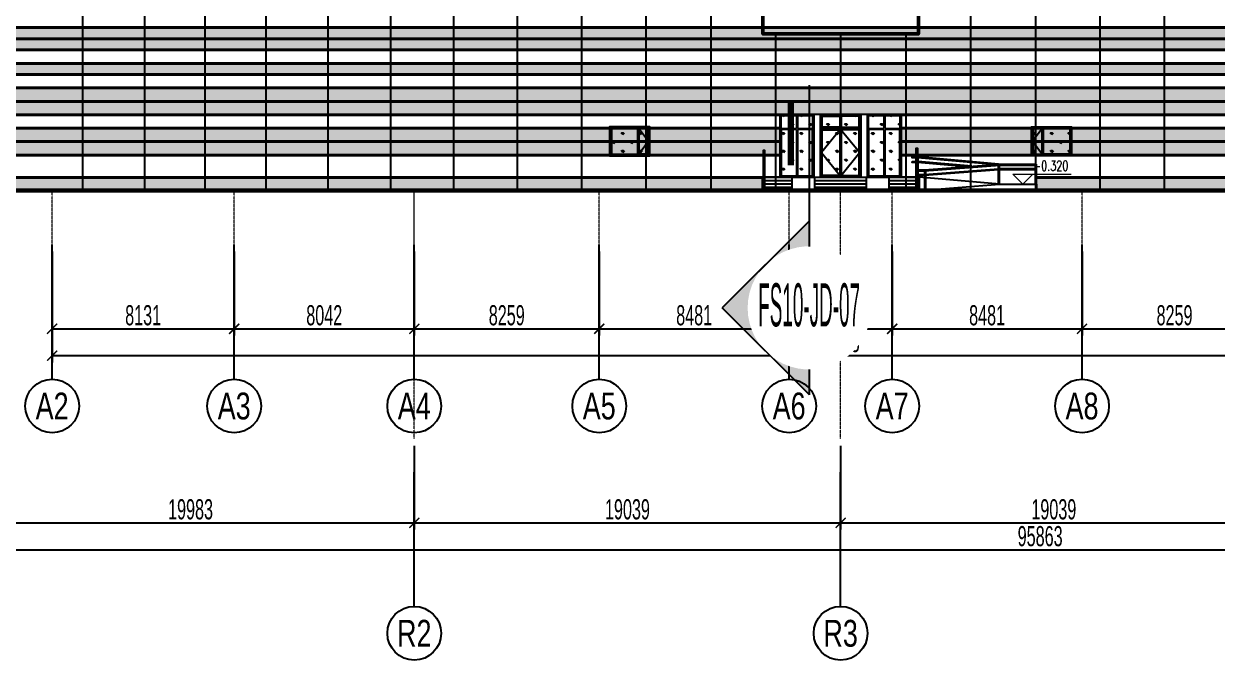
# Model space of a CAD drawing. Extents: x 137748 to 546915, y -417571 to -267079.
# Drawn here: x 170534 to 223820, y -331092 to -302656 of the extents above; entities that cross this region are included whole.
import ezdxf
from ezdxf.enums import TextEntityAlignment as Align

# ---------------------------------------------------------------- set-up
doc = ezdxf.new("R2010")
doc.units = 0
doc.linetypes.add('DASHDOT', pattern=[1, 0.5, -0.25, 0, -0.25])
doc.layers.get('0').update_dxf_attribs({"color": 8})
doc.layers.get('Defpoints').update_dxf_attribs({"color": 8})
for name, color, linetype in [('#幕墙分格线-立面', 8, 'Continuous'), ('#标注', 8, 'Continuous'), ('A-ELEV-1', 8, 'Continuous'), ('A-ELEV-2', 8, 'Continuous'), ('A-ELEV-3', 8, 'Continuous'), ('A-FLOR-RAIL', 8, 'Continuous'), ('E-HATCH3', 8, 'Continuous'), ('E_WINDOW', 8, 'Continuous'), ('STAIR', 8, 'Continuous')]:
    doc.layers.add(name, color=color, linetype=linetype)
for name, color, linetype, lineweight in [('A-WALL', 8, 'Continuous', 50), ('DIM_ELEV', 8, 'Continuous', 5), ('DOTE', 8, 'DASHDOT', 5), ('PUB_TEXT', 8, 'Continuous', 5), ('WINDOW', 8, 'Continuous', 13)]:
    doc.layers.add(name, color=color, linetype=linetype, lineweight=lineweight)
doc.styles.add('_TCH_DIM', font='SIMPLEX', dxfattribs={"bigfont": 'GBCBIG'})
doc.styles.add('JHZX', font='jrs.shx', dxfattribs={"width": 0.6, "bigfont": 'jhz.shx'})
doc.dimstyles.new('JZBZ-300', dxfattribs={"dimscale": 300, "dimtxt": 3, "dimasz": 1.5, "dimexe": 1, "dimexo": 1, "dimgap": 0.5, "dimtad": 1, "dimdec": 0, "dimdsep": 46, "dimtxsty": 'JHZX', "dimblk1": 'ARCHTICK', "dimblk2": 'ARCHTICK', "dimsah": 1, "dimcen": 0, "dimclrd": 1, "dimclre": 1, "dimclrt": 2, "dimadec": 1, "dimazin": 2, "dimtfac": 1, "dimtdec": 0, "dimtix": 1, "dimtmove": 0, "dimatfit": 3, "dimfxl": 1, "dimtolj": 1, "dimlwd": -1, "dimlwe": -1, "dimarcsym": 1})
pattern_1 = [(270, (-150412.94, 309406.03), (500, -250), [50, -200]), (270, (-150312.94, 309406.03), (500, -250), [50, -200]), (5e-10, (-150162.94, 309481.03), (500, 250), [100, -400]), (5e-10, (-150162.94, 309031.03), (500, 250), [100, -400]), (333.43495, (-150562.94, 309506.03), (500, -2e-07), [223.6, -335.417]), (333.43495, (-150362.94, 309356.03), (500, -1e-05), [223.6, -335.417]), (333.43495, (-150562.94, 309481.03), (500, -2e-07), [167.7, -111.8, 167.7, -111.817]), (26.56505, (-150562.94, 309281.03), (500, 2e-07), [167.7, -111.8, 167.7, -111.817]), (26.56505, (-150362.94, 309406.03), (500, 2e-07), [223.6, -335.417]), (26.56505, (-150562.94, 309256.03), (500, 2e-07), [223.6, -335.417])]
pattern_2 = [(90, (-49776.75, 120), (-399.1182, 399.1182), [105.8323, -692.404]), (45, (-49776.75, 120), (-399.1185, 399.1185), [105.8323, -458.6065]), (135, (-49776.75, 120), (-399.1185, -399.1185), [105.8323, -458.6065])]

# ---------------------------------------------------------------- blocks, each defined once
blk = doc.blocks.new('R1-R6网格')
at = {"layer": 'E-HATCH3'}
h = blk.add_hatch(dxfattribs=at)
h.set_pattern_fill('菱形金属网', color=256, scale=250, angle=-90, style=0)
h.set_pattern_definition(pattern_1)
h.paths.add_polyline_path([(139047, 6200), (-97, 6200), (-97, 6670), (139047, 6670)])
h = blk.add_hatch(dxfattribs=at)
h.set_pattern_fill('菱形金属网', color=256, scale=250, angle=-90, style=0)
h.set_pattern_definition(pattern_1)
h.paths.add_polyline_path([(139047, 5700), (-97, 5700), (-97, 6170), (139047, 6170)])
h = blk.add_hatch(dxfattribs=at)
h.set_pattern_fill('菱形金属网', color=256, scale=250, angle=-90, style=0)
h.set_pattern_definition(pattern_1)
h.paths.add_polyline_path([(6668, 4600), (6668, 4650), (7528, 4650), (7528, 4600), (139047, 4600), (139047, 5070), (-97, 5070), (-97, 4600)])
h = blk.add_hatch(dxfattribs=at)
h.set_pattern_fill('菱形金属网', color=256, scale=250, angle=-90, style=0)
h.set_pattern_definition(pattern_1)
h.paths.add_polyline_path([(7528, 3970), (7528, 3400), (139047, 3400), (139047, 3970)])
h.paths.add_polyline_path([(6668, 3400), (6668, 3970), (-97, 3970), (-97, 3400)])
h = blk.add_hatch(dxfattribs=at)
h.set_pattern_fill('菱形金属网', color=256, scale=250, angle=-90, style=0)
h.set_pattern_definition(pattern_1)
h.paths.add_polyline_path([(7528, 3370), (7528, 3355), (6668, 3355), (6668, 3370), (-97, 3370), (-97, 2800), (139047, 2800), (139047, 3370)])
h = blk.add_hatch(dxfattribs=at)
h.set_pattern_fill('菱形金属网', color=256, scale=250, angle=-90, style=0)
h.set_pattern_definition(pattern_1)
h.paths.add_polyline_path([(6668, 1600), (6668, 1820), (7373, 1820), (7373, 1600), (7497, 1600), (7497, 2170), (0, 2172), (0, 1602)])
h.paths.add_polyline_path([(47919, 1600), (47919, 2170), (7512, 2170), (7512, 1600)])
h.paths.add_polyline_path([(47919, 2170), (47919, 1600), (53743, 1600), (53743, 2170)])
h = blk.add_hatch(dxfattribs=at)
h.set_pattern_fill('菱形金属网', color=256, scale=250, angle=-90, style=0)
h.set_pattern_definition(pattern_1)
h.paths.add_polyline_path([(64969, 1602), (64969, 2172), (59142, 2172), (59142, 1602)])
h.paths.add_polyline_path([(92269, 1600), (92269, 2170), (64969, 2172), (64969, 1603)])
h = blk.add_hatch(dxfattribs=at)
h.set_pattern_fill('菱形金属网', color=256, scale=250, angle=-90, style=0)
h.set_pattern_definition(pattern_1)
h.paths.add_polyline_path([(6668, 1202), (6668, 1571), (0, 1572), (0, 1002), (6668, 1002), (6668, 1202)])
h.paths.add_polyline_path([(47919, 1000), (47919, 1570), (7373, 1570), (7373, 1000)])
h.paths.add_polyline_path([(47919, 1570), (47919, 1000), (53743, 1000), (53743, 1570)])
h = blk.add_hatch(dxfattribs=at)
h.set_pattern_fill('菱形金属网', color=256, scale=250, angle=-90, style=0)
h.set_pattern_definition(pattern_1)
h.paths.add_polyline_path([(66758, 1002), (66758, 1569), (59142, 1569), (59142, 1002), (59845, 1002), (59845, 1002)])
h.paths.add_polyline_path([(66758, 1569), (66758, 1002), (92269, 1002), (92269, 1569)])
at = {"layer": 'A-ELEV-1', "ltscale": 5}
for p, q in [((92269, 2170), (59142, 2173)), ((59142, 1603), (92269, 1600))]:
    blk.add_line(p, q, dxfattribs=at)
for points in [[(59865, 6700), (-97, 6700), (-97, 7670), (52975, 7670)], [(6668, 4600), (-97, 4600), (-97, 5070), (139047, 5070), (139047, 4600), (7528, 4600)], [(7528, 4570), (139047, 4570), (139047, 4000), (7528, 4000)], [(7528, 3970), (139047, 3970), (139047, 3400), (7528, 3400)], [(7528, 3370), (139047, 3370), (139047, 2800), (-97, 2800), (-97, 3370), (6668, 3370)], [(7512, 2200), (-97, 2200), (-97, 2770), (53743, 2770)], [(59142, 2770), (92269, 2770)], [(53743, 2200), (7512, 2200)], [(7512, 2170), (48448, 2170)], [(47919, 2170), (53743, 2170), (53743, 1600), (47919, 1600)], [(92269, 2200), (59142, 2200)], [(48448, 1600), (7373, 1600)], [(7373, 1570), (48448, 1570)], [(47919, 1570), (53743, 1570), (53743, 1000), (53045, 1000)], [(59142, 1573), (92269, 1570), (92269, 1000), (89839, 1000)], [(48448, 1000), (7373, 1000)], [(7373, 970), (52995, 970)], [(53045, 970), (53743, 970), (53743, -2), (7512, 0)], [(52995, 1000), (47919, 1000)], [(89789, 1000), (59142, 1002)], [(59142, 970), (89789, 970)], [(59845, 1), (59142, 1), (59142, 970), (64969, 970)], [(89789, -1), (65145, 1)]]:
    blk.add_lwpolyline(points, dxfattribs=at)
for points in [[(139047, 6200), (-97, 6200), (-97, 6670), (139047, 6670)], [(139047, 5700), (-97, 5700), (-97, 6170), (139047, 6170)], [(139047, 5100), (-97, 5100), (-97, 5670), (139047, 5670)]]:
    blk.add_lwpolyline(points, close=True, dxfattribs=at)
blk = doc.blocks.new('R1-R6板')
at = {"layer": 'A-ELEV-2'}
for points in [[(139747, 5730), (3, 5730), (3, 5700), (139747, 5700)], [(139747, 5230), (3, 5230), (3, 5200), (139747, 5200)], [(139747, 4730), (3, 4730), (3, 4700), (139747, 4700)], [(139747, 4130), (3, 4130), (3, 4100), (139747, 4100)]]:
    blk.add_lwpolyline(points, close=True, dxfattribs=at)
for points in [[(7913, 3600), (139747, 3600), (139747, 3630), (7913, 3630)], [(7913, 3000), (139747, 3000), (139747, 3030), (7913, 3030)], [(7913, 2400), (139747, 2400), (139747, 2430), (7913, 2430)], [(98462, 1800), (139747, 1800), (139747, 1830), (3, 1830), (3, 1800), (54143, 1800)], [(54143, 1230), (54143, 1800)], [(59542, 1230), (59542, 1800)], [(59542, 1800), (92669, 1800)], [(54143, 1230), (7912, 1230)], [(7912, 1200), (46657, 1200)], [(46485, 1200), (54143, 1200)], [(92669, 1230), (59542, 1230)], [(59542, 1200), (67234, 1200)], [(67167, 1200), (92669, 1200)], [(46657, 630), (7912, 630)], [(7912, 600), (46657, 600)], [(54143, 630), (46485, 630)], [(46485, 600), (54143, 600)], [(67234, 630), (59542, 630)], [(59542, 600), (67234, 600)], [(67166, 600), (92669, 600)], [(92669, 630), (67167, 630)], [(46657, 30), (7912, 30)], [(7912, 0), (53395, 0)], [(53395, 30), (46485, 30)], [(54143, 30), (53445, 30)], [(53445, 0), (54143, 0)], [(54143, 0), (54143, -970)], [(60245, 30), (59542, 30)], [(59542, 0), (60245, 0)], [(90189, 30), (64739, 30)], [(64983, 0), (90189, 0)], [(59542, 0), (59542, -969)], [(53345, -970), (7912, -970)], [(7912, -1000), (53345, -1000)], [(65595, -970), (90139, -970)], [(65595, -1000), (90139, -1000)]]:
    blk.add_lwpolyline(points, dxfattribs=at)
blk = doc.blocks.new('XZCAD')
at = {"layer": '#幕墙分格线-立面', "ltscale": 300}
for p, q in [((173147, -278306), (173147, -310106)), ((175923, -278306), (175923, -310106)), ((178615, -278306), (178615, -310106)), ((181343, -278306), (181343, -310106)), ((184106, -278306), (184106, -310106)), ((186902, -278306), (186902, -310106)), ((189723, -278306), (189723, -310106)), ((192568, -278306), (192568, -310106)), ((195433, -278306), (195433, -310106)), ((198312, -278306), (198312, -310106)), ((201205, -278306), (201205, -310106)), ((212812, -278306), (212812, -310106)), ((215704, -278306), (215704, -310106)), ((218584, -278306), (218584, -310106)), ((221448, -278306), (221448, -310106)), ((204104, -303106), (204104, -310106)), ((207008, -303106), (207008, -306706)), ((209912, -303106), (209912, -310106))]:
    blk.add_line(p, q, dxfattribs=at)
blk = doc.blocks.new('A$Cc5325ee2')
at = {"layer": 'E-HATCH3'}
h = blk.add_hatch(dxfattribs=at)
h.set_pattern_fill('GRASS', color=256, scale=200, style=0)
h.set_pattern_definition(pattern_2)
h.paths.add_polyline_path([(-2702, 3400), (-1203, 3400), (-1203, 600), (-2702, 600)])
h = blk.add_hatch(dxfattribs=at)
h.set_pattern_fill('GRASS', color=256, scale=200, style=0)
h.set_pattern_definition(pattern_2)
h.paths.add_polyline_path([(-900, 3400), (900, 3400), (900, 600), (-900, 600)])
h = blk.add_hatch(dxfattribs=at)
h.set_pattern_fill('GRASS', color=256, scale=200, style=0)
h.set_pattern_definition(pattern_2)
h.paths.add_polyline_path([(1197, 3400), (2696, 3400), (2696, 600), (1197, 600)])
h = blk.add_hatch(dxfattribs=at)
h.set_pattern_fill('GRASS', color=256, scale=200, style=0)
h.set_pattern_definition(pattern_2)
h.paths.add_polyline_path([(-10315, 1550), (-8526, 1550), (-8526, 2850), (-10315, 2850)])
h = blk.add_hatch(dxfattribs=at)
h.set_pattern_fill('GRASS', color=256, scale=200, style=0)
h.set_pattern_definition(pattern_2)
h.paths.add_polyline_path([(10312, 1550), (8524, 1550), (8524, 2850), (10312, 2850)])
at = {"layer": 'A-FLOR-RAIL'}
for p, q in [((3200, 1500), (3370, 1500)), ((3200, 1300), (3370, 1300)), ((3430, 1500), (3450, 1500)), ((3430, 1300), (3450, 1300)), ((6830, 1159), (3446, 1460)), ((5621, 1067), (3446, 1260)), ((7050, 1180), (3450, 1500)), ((3450, 1460), (3450, 1300)), ((5864, 1085), (3450, 1300)), ((3450, 1260), (3450, 923)), ((3450, 1260), (3450, 1101)), ((3740, 923), (7100, 1180)), ((3743, 883), (7103, 1140)), ((7100, 1180), (8750, 1180)), ((7100, 1140), (8700, 1140)), ((3440, 923), (3740, 923)), ((3440, 923), (3440, 883)), ((3440, 723), (3440, 683)), ((3450, 883), (3450, 723)), ((3450, 683), (3450, 600)), ((3740, 923), (3740, 1)), ((3790, 923), (3790, 1)), ((7100, 980), (8700, 980)), ((7100, 940), (8700, 940)), ((-3450, 0), (-3400, 0))]:
    blk.add_line(p, q, dxfattribs=at)
for points in [[(-3450, 0), (-3450, 1800), (-3400, 1800), (-3400, 0)], [(3370, 601), (3370, 1901), (3430, 1901), (3430, 600)], [(3370, 1460), (3200, 1460), (3200, 1500)], [(3370, 1260), (3200, 1260), (3200, 1300)], [(3370, 0), (3370, 1300)], [(3370, 1300), (3430, 1300)], [(3450, 1460), (3430, 1460)], [(3430, 1300), (3430, -1)], [(3450, 1260), (3430, 1260)], [(7050, 1176), (7050, 1180)], [(7050, 1180), (7100, 1180)], [(7050, 280), (7050, 1136)], [(7100, 280), (7100, 1180)], [(8700, 280), (8700, 1180)], [(8750, 280), (8750, 1180)], [(3440, 723), (3740, 723), (7050, 976)], [(3440, 683), (3741, 683), (7050, 936)], [(3440, 883), (3740, 883)], [(7100, 940), (7103, 940)]]:
    blk.add_lwpolyline(points, dxfattribs=at)
at = {"layer": 'A-WALL'}
blk.add_lwpolyline([(-3470, 8300), (3470, 8300), (3470, 7000), (-3470, 7000)], close=True, dxfattribs=at)
at = {"layer": 'DIM_ELEV'}
for p, q in [((8137, 280), (7687, 730)), ((7687, 730), (10297, 730)), ((8137, 280), (8587, 730)), ((7087, 280), (8587, 280))]:
    blk.add_line(p, q, dxfattribs=at)
at = {"layer": 'E_WINDOW'}
for p, q in [((-9026, 2800), (-9026, 1600)), ((9024, 2800), (9024, 1600))]:
    blk.add_line(p, q, dxfattribs=at)
at = {"layer": 'E_WINDOW', "ltscale": 250}
for points in [[(-2702, 3400), (-1203, 3400), (-1203, 600), (-2702, 600)], [(-2652, 3350), (-1253, 3350), (-1253, 650), (-2652, 650)], [(-900, 3400), (900, 3400), (900, 600), (-900, 600)], [(-850, 3350), (850, 3350), (850, 650), (-850, 650)], [(-820, 3320), (-30, 3320), (-30, 2830), (-820, 2830)], [(820, 3320), (30, 3320), (30, 2830), (820, 2830)], [(1197, 3400), (2696, 3400), (2696, 600), (1197, 600)], [(1247, 3350), (2646, 3350), (2646, 650), (1247, 650)], [(-10315, 1550), (-8526, 1550), (-8526, 2850), (-10315, 2850)], [(-10265, 1600), (-8576, 1600), (-8576, 2800), (-10265, 2800)], [(-10235, 1630), (-9056, 1630), (-9056, 2770), (-10235, 2770)], [(-8606, 1630), (-8996, 1630), (-8996, 2770), (-8606, 2770)], [(-850, 2750), (0, 2750), (0, 650), (-850, 650)], [(-820, 2720), (-30, 2720), (-30, 680), (-820, 680)], [(850, 2750), (0, 2750), (0, 650), (850, 650)], [(820, 2720), (30, 2720), (30, 680), (820, 680)], [(10312, 1550), (8524, 1550), (8524, 2850), (10312, 2850)], [(10262, 1600), (8574, 1600), (8574, 2800), (10262, 2800)], [(8604, 1630), (8994, 1630), (8994, 2770), (8604, 2770)], [(10232, 1630), (9054, 1630), (9054, 2770), (10232, 2770)]]:
    blk.add_lwpolyline(points, close=True, dxfattribs=at)
for points in [[(-1977, 3350), (-1977, 2775)], [(-1927, 3350), (-1927, 2775)], [(0, 2800), (0, 3350), (-850, 3350), (-850, 2800)], [(0, 2800), (0, 3350), (850, 3350), (850, 2800)], [(1922, 3350), (1922, 2775)], [(1972, 3350), (1972, 2775)], [(-9026, 2800), (-8576, 2200), (-9026, 1600)], [(-2652, 2775), (-1977, 2775)], [(-1977, 2725), (-2652, 2725), (-2652, 650), (-1252, 650), (-1252, 2725), (-1927, 2725)], [(-1977, 2725), (-1977, 650)], [(-1927, 2775), (-1252, 2775)], [(-1927, 2725), (-1927, 650)], [(-1253, 2750), (-1253, 650)], [(-850, 2800), (850, 2800)], [(-850, 2750), (850, 2750)], [(0, 2750), (-850, 1700), (0, 650)], [(0, 2750), (852, 1702), (5, 650)], [(850, 2750), (850, 650)], [(1247, 2775), (1922, 2775)], [(1922, 2725), (1247, 2725), (1247, 650), (2647, 650), (2647, 2725), (1972, 2725)], [(1922, 2725), (1922, 650)], [(1972, 2775), (2647, 2775)], [(1972, 2725), (1972, 650)], [(2646, 2750), (2646, 650)], [(9024, 2800), (8574, 2200), (9024, 1600)]]:
    blk.add_lwpolyline(points, dxfattribs=at)
at = {"layer": 'E_WINDOW'}
for points in [[(2646, 2750), (2646, 650)], [(-2652, 650), (-1253, 650)], [(-850, 650), (850, 650)], [(1247, 650), (2646, 650)]]:
    blk.add_lwpolyline(points, dxfattribs=at)
at = {"layer": 'STAIR'}
for p, q in [((-3500, 600), (-3500, 0)), ((3500, 600), (3500, 0)), ((3500, 600), (3500, 0)), ((8750, 0), (3440, 0)), ((3740, 23), (7100, 280)), ((7100, 280), (8750, 280)), ((8750, 280), (8750, 0))]:
    blk.add_line(p, q, dxfattribs=at)
for points in [[(-3500, 600), (3500, 600)], [(-2160, 0), (-2160, 600)], [(-1160, 0), (-1160, 600)], [(1160, 0), (1160, 600)], [(2160, 0), (2160, 600)], [(7100, 280), (3500, 600)], [(-3500, 450), (-2160, 450)], [(-3500, 300), (-2160, 300)], [(-3500, 150), (-2160, 150)], [(-3500, 0), (3500, 0)], [(-1160, 450), (1160, 450)], [(-1160, 300), (1160, 300)], [(-1160, 150), (1160, 150)], [(2160, 450), (3500, 450)], [(2160, 300), (3500, 300)], [(2160, 150), (3500, 150)], [(8750, 0), (3490, 1)]]:
    blk.add_lwpolyline(points, dxfattribs=at)
at = {"layer": 'WINDOW'}
for p, q in [((-1203, 600), (-1203, 3400)), ((900, 600), (900, 3400)), ((2696, 600), (2696, 3400))]:
    blk.add_line(p, q, dxfattribs=at)
at = {"layer": 'PUB_TEXT', "style": '_TCH_DIM', "width": 0.705882}
blk.add_text('-0.320', height=446.2, dxfattribs=at).set_placement((8602, 887))
blk = doc.blocks.new('*U51')
at = {"const_width": 0.5}
for points in [[(4.16, -15.594), (4.16, -10.594)], [(4.16, -15.668), (4.16, -10.668)]]:
    blk.add_lwpolyline(points, dxfattribs=at)
blk.add_wipeout([(5.345, 6), (4.721, 5.921), (4.112, 5.765), (3.527, 5.533), (2.975, 5.23), (2.466, 4.86), (2.008, 4.43), (1.607, 3.945), (1.269, 3.414), (1.002, 2.844), (0.807, 2.246), (0.689, 1.628), (0.65, 1), (0.689, 0.372), (0.807, -0.246), (1.002, -0.844), (1.269, -1.414), (1.607, -1.945), (2.008, -2.43), (2.466, -2.86), (2.975, -3.23), (3.527, -3.533), (4.112, -3.765), (4.721, -3.921), (5.345, -4), (5.974, -4), (6.598, -3.921), (7.208, -3.765), (7.793, -3.533), (8.344, -3.23), (8.853, -2.86), (9.312, -2.43), (9.713, -1.945), (10.05, -1.414), (10.318, -0.844), (10.512, -0.246), (10.63, 0.372), (10.67, 1), (10.63, 1.628), (10.512, 2.246), (10.318, 2.844), (10.05, 3.414), (9.713, 3.945), (9.312, 4.43), (8.853, 4.86), (8.344, 5.23), (7.793, 5.533), (7.208, 5.765), (6.598, 5.921), (5.974, 6)])
h = blk.add_hatch(color=256)
h.paths.add_polyline_path([(5.66, 8.075), (2.122, 4.537), (2.466, 4.86), (2.975, 5.23), (3.527, 5.533), (4.112, 5.765), (4.721, 5.921), (5.345, 6), (5.66, 6)])
h.paths.add_polyline_path([(0.689, 1.628), (0.807, 2.246), (1.002, 2.844), (1.269, 3.414), (1.607, 3.945), (1.974, 4.389), (-1.415, 1), (1.974, -2.389), (1.607, -1.945), (1.269, -1.414), (1.002, -0.844), (0.807, -0.246), (0.689, 0.372), (0.65, 1)])
h.paths.add_polyline_path([(5.66, -4), (5.345, -4), (4.721, -3.921), (4.112, -3.765), (3.527, -3.533), (2.975, -3.23), (2.466, -2.86), (2.122, -2.537), (5.66, -6.075)])
for p, q in [((5.66, 8.075), (-1.415, 1)), ((5.66, 8.075), (5.66, 6)), ((5.66, -6.075), (-1.415, 1)), ((5.66, -4), (5.66, -17.094))]:
    blk.add_line(p, q)
at = {"style": 'JHZX', "width": 0.563875}
blk.add_attdef('DANO.', text='', height=3.5, dxfattribs=at).set_placement((1.507, -0.882), (9.777, -0.882), align=Align.FIT)
blk = doc.blocks.new('_ARCHTICK')
at = {"color": 0, "linetype": 'ByBlock', "const_width": 0.15}
blk.add_lwpolyline([(-0.5, -0.5), (0.5, 0.5)], dxfattribs=at)
blk = doc.blocks.new('*D505')
at = {"layer": '#标注', "color": 8, "linetype": 'ByBlock', "ltscale": 300, "transparency": 16777216}
for p, q in [((171796, -312834), (171796, -317784)), ((241909, -312834), (241909, -317784)), ((171796, -317484), (241909, -317484))]:
    blk.add_line(p, q, dxfattribs=at)
at = {"layer": 'Defpoints', "color": 0, "ltscale": 300, "transparency": 16777216}
for p in [(171796, -312534), (241909, -312534), (241909, -317484)]:
    blk.add_point(p, dxfattribs=at)
at = {"layer": '#标注', "color": 8, "ltscale": 300, "transparency": 16777216, "xscale": 450, "yscale": 450, "zscale": 450, "rotation": 180}
blk.add_blockref('_ARCHTICK', (171796, -317484), dxfattribs=at)
at = {"layer": '#标注', "color": 8, "ltscale": 300, "transparency": 16777216, "xscale": 450, "yscale": 450, "zscale": 450}
blk.add_blockref('_ARCHTICK', (241909, -317484), dxfattribs=at)
at = {"layer": '#标注', "color": 8, "ltscale": 300, "transparency": 16777216, "insert": (206853, -316884), "char_height": 900, "attachment_point": 5, "style": 'JHZX'}
blk.add_mtext('\\A1;70113', dxfattribs=at)
blk = doc.blocks.new('*D506')
at = {"layer": '#标注', "color": 8, "linetype": 'ByBlock', "ltscale": 300, "transparency": 16777216}
for p, q in [((171796, -312834), (171796, -316584)), ((179927, -312834), (179927, -316584)), ((171796, -316284), (179927, -316284))]:
    blk.add_line(p, q, dxfattribs=at)
at = {"layer": 'Defpoints', "color": 0, "ltscale": 300, "transparency": 16777216}
for p in [(171796, -312534), (179927, -312534), (179927, -316284)]:
    blk.add_point(p, dxfattribs=at)
at = {"layer": '#标注', "color": 8, "ltscale": 300, "transparency": 16777216, "xscale": 450, "yscale": 450, "zscale": 450, "rotation": 180}
blk.add_blockref('_ARCHTICK', (171796, -316284), dxfattribs=at)
at = {"layer": '#标注', "color": 8, "ltscale": 300, "transparency": 16777216, "xscale": 450, "yscale": 450, "zscale": 450}
blk.add_blockref('_ARCHTICK', (179927, -316284), dxfattribs=at)
at = {"layer": '#标注', "color": 8, "ltscale": 300, "transparency": 16777216, "insert": (175862, -315684), "char_height": 900, "attachment_point": 5, "style": 'JHZX'}
blk.add_mtext('\\A1;8131', dxfattribs=at)
blk = doc.blocks.new('*D507')
at = {"layer": '#标注', "color": 8, "linetype": 'ByBlock', "ltscale": 300, "transparency": 16777216}
for p, q in [((179927, -312834), (179927, -316584)), ((187969, -312834), (187969, -316584)), ((179927, -316284), (187969, -316284))]:
    blk.add_line(p, q, dxfattribs=at)
at = {"layer": 'Defpoints', "color": 0, "ltscale": 300, "transparency": 16777216}
for p in [(179927, -312534), (187969, -312534), (187969, -316284)]:
    blk.add_point(p, dxfattribs=at)
at = {"layer": '#标注', "color": 8, "ltscale": 300, "transparency": 16777216, "xscale": 450, "yscale": 450, "zscale": 450, "rotation": 180}
blk.add_blockref('_ARCHTICK', (179927, -316284), dxfattribs=at)
at = {"layer": '#标注', "color": 8, "ltscale": 300, "transparency": 16777216, "xscale": 450, "yscale": 450, "zscale": 450}
blk.add_blockref('_ARCHTICK', (187969, -316284), dxfattribs=at)
at = {"layer": '#标注', "color": 8, "ltscale": 300, "transparency": 16777216, "insert": (183948, -315684), "char_height": 900, "attachment_point": 5, "style": 'JHZX'}
blk.add_mtext('\\A1;8042', dxfattribs=at)
blk = doc.blocks.new('*D508')
at = {"layer": '#标注', "color": 8, "linetype": 'ByBlock', "ltscale": 300, "transparency": 16777216}
for p, q in [((187969, -312834), (187969, -316584)), ((196228, -312834), (196228, -316584)), ((187969, -316284), (196228, -316284))]:
    blk.add_line(p, q, dxfattribs=at)
at = {"layer": 'Defpoints', "color": 0, "ltscale": 300, "transparency": 16777216}
for p in [(187969, -312534), (196228, -312534), (196228, -316284)]:
    blk.add_point(p, dxfattribs=at)
at = {"layer": '#标注', "color": 8, "ltscale": 300, "transparency": 16777216, "xscale": 450, "yscale": 450, "zscale": 450, "rotation": 180}
blk.add_blockref('_ARCHTICK', (187969, -316284), dxfattribs=at)
at = {"layer": '#标注', "color": 8, "ltscale": 300, "transparency": 16777216, "xscale": 450, "yscale": 450, "zscale": 450}
blk.add_blockref('_ARCHTICK', (196228, -316284), dxfattribs=at)
at = {"layer": '#标注', "color": 8, "ltscale": 300, "transparency": 16777216, "insert": (192098, -315684), "char_height": 900, "attachment_point": 5, "style": 'JHZX'}
blk.add_mtext('\\A1;8259', dxfattribs=at)
blk = doc.blocks.new('*D509')
at = {"layer": '#标注', "color": 8, "linetype": 'ByBlock', "ltscale": 300, "transparency": 16777216}
for p, q in [((196228, -312834), (196228, -316584)), ((204709, -312834), (204709, -316584)), ((196228, -316284), (204709, -316284))]:
    blk.add_line(p, q, dxfattribs=at)
at = {"layer": 'Defpoints', "color": 0, "ltscale": 300, "transparency": 16777216}
for p in [(196228, -312534), (204709, -312534), (204709, -316284)]:
    blk.add_point(p, dxfattribs=at)
at = {"layer": '#标注', "color": 8, "ltscale": 300, "transparency": 16777216, "xscale": 450, "yscale": 450, "zscale": 450, "rotation": 180}
blk.add_blockref('_ARCHTICK', (196228, -316284), dxfattribs=at)
at = {"layer": '#标注', "color": 8, "ltscale": 300, "transparency": 16777216, "xscale": 450, "yscale": 450, "zscale": 450}
blk.add_blockref('_ARCHTICK', (204709, -316284), dxfattribs=at)
at = {"layer": '#标注', "color": 8, "ltscale": 300, "transparency": 16777216, "insert": (200468, -315684), "char_height": 900, "attachment_point": 5, "style": 'JHZX'}
blk.add_mtext('\\A1;8481', dxfattribs=at)
blk = doc.blocks.new('*D495')
at = {"layer": '#标注', "color": 8, "linetype": 'ByBlock', "ltscale": 300, "transparency": 16777216}
for p, q in [((204709, -312834), (204709, -316584)), ((209308, -312834), (209308, -316584)), ((204709, -316284), (209308, -316284))]:
    blk.add_line(p, q, dxfattribs=at)
at = {"layer": 'Defpoints', "color": 0, "ltscale": 300, "transparency": 16777216}
for p in [(204709, -312534), (209308, -312534), (209308, -316284)]:
    blk.add_point(p, dxfattribs=at)
at = {"layer": '#标注', "color": 8, "ltscale": 300, "transparency": 16777216, "xscale": 450, "yscale": 450, "zscale": 450, "rotation": 180}
blk.add_blockref('_ARCHTICK', (204709, -316284), dxfattribs=at)
at = {"layer": '#标注', "color": 8, "ltscale": 300, "transparency": 16777216, "xscale": 450, "yscale": 450, "zscale": 450}
blk.add_blockref('_ARCHTICK', (209308, -316284), dxfattribs=at)
at = {"layer": '#标注', "color": 8, "ltscale": 300, "transparency": 16777216, "insert": (207008, -315684), "char_height": 900, "attachment_point": 5, "style": 'JHZX'}
blk.add_mtext('\\A1;4599', dxfattribs=at)
blk = doc.blocks.new('*D496')
at = {"layer": '#标注', "color": 8, "linetype": 'ByBlock', "ltscale": 300, "transparency": 16777216}
for p, q in [((209308, -312834), (209308, -316584)), ((217788, -312834), (217788, -316584)), ((209308, -316284), (217788, -316284))]:
    blk.add_line(p, q, dxfattribs=at)
at = {"layer": 'Defpoints', "color": 0, "ltscale": 300, "transparency": 16777216}
for p in [(209308, -312534), (217788, -312534), (217788, -316284)]:
    blk.add_point(p, dxfattribs=at)
at = {"layer": '#标注', "color": 8, "ltscale": 300, "transparency": 16777216, "xscale": 450, "yscale": 450, "zscale": 450, "rotation": 180}
blk.add_blockref('_ARCHTICK', (209308, -316284), dxfattribs=at)
at = {"layer": '#标注', "color": 8, "ltscale": 300, "transparency": 16777216, "xscale": 450, "yscale": 450, "zscale": 450}
blk.add_blockref('_ARCHTICK', (217788, -316284), dxfattribs=at)
at = {"layer": '#标注', "color": 8, "ltscale": 300, "transparency": 16777216, "insert": (213548, -315684), "char_height": 900, "attachment_point": 5, "style": 'JHZX'}
blk.add_mtext('\\A1;8481', dxfattribs=at)
blk = doc.blocks.new('*D497')
at = {"layer": '#标注', "color": 8, "linetype": 'ByBlock', "ltscale": 300, "transparency": 16777216}
for p, q in [((217788, -312834), (217788, -316584)), ((226047, -312834), (226047, -316584)), ((217788, -316284), (226047, -316284))]:
    blk.add_line(p, q, dxfattribs=at)
at = {"layer": 'Defpoints', "color": 0, "ltscale": 300, "transparency": 16777216}
for p in [(217788, -312534), (226047, -312534), (226047, -316284)]:
    blk.add_point(p, dxfattribs=at)
at = {"layer": '#标注', "color": 8, "ltscale": 300, "transparency": 16777216, "xscale": 450, "yscale": 450, "zscale": 450, "rotation": 180}
blk.add_blockref('_ARCHTICK', (217788, -316284), dxfattribs=at)
at = {"layer": '#标注', "color": 8, "ltscale": 300, "transparency": 16777216, "xscale": 450, "yscale": 450, "zscale": 450}
blk.add_blockref('_ARCHTICK', (226047, -316284), dxfattribs=at)
at = {"layer": '#标注', "color": 8, "ltscale": 300, "transparency": 16777216, "insert": (221918, -315684), "char_height": 900, "attachment_point": 5, "style": 'JHZX'}
blk.add_mtext('\\A1;8259', dxfattribs=at)
blk = doc.blocks.new('*D504')
at = {"layer": '#标注', "color": 8, "linetype": 'ByBlock', "ltscale": 300, "transparency": 16777216}
for p, q in [((167986, -321507), (167986, -326457)), ((263848, -321507), (263848, -326457)), ((167986, -326157), (263848, -326157))]:
    blk.add_line(p, q, dxfattribs=at)
at = {"layer": 'Defpoints', "color": 0, "ltscale": 300, "transparency": 16777216}
for p in [(167986, -321207), (263848, -321207), (263848, -326157)]:
    blk.add_point(p, dxfattribs=at)
at = {"layer": '#标注', "color": 8, "ltscale": 300, "transparency": 16777216, "xscale": 450, "yscale": 450, "zscale": 450, "rotation": 180}
blk.add_blockref('_ARCHTICK', (167986, -326157), dxfattribs=at)
at = {"layer": '#标注', "color": 8, "ltscale": 300, "transparency": 16777216, "xscale": 450, "yscale": 450, "zscale": 450}
blk.add_blockref('_ARCHTICK', (263848, -326157), dxfattribs=at)
at = {"layer": '#标注', "color": 8, "ltscale": 300, "transparency": 16777216, "insert": (215917, -325557), "char_height": 900, "attachment_point": 5, "style": 'JHZX'}
blk.add_mtext('\\A1;95863', dxfattribs=at)
blk = doc.blocks.new('*D490')
at = {"layer": '#标注', "color": 8, "linetype": 'ByBlock', "ltscale": 300, "transparency": 16777216}
for p, q in [((167986, -321507), (167986, -325257)), ((187969, -321507), (187969, -325257)), ((167986, -324957), (187969, -324957))]:
    blk.add_line(p, q, dxfattribs=at)
at = {"layer": 'Defpoints', "color": 0, "ltscale": 300, "transparency": 16777216}
for p in [(167986, -321207), (187969, -321207), (187969, -324957)]:
    blk.add_point(p, dxfattribs=at)
at = {"layer": '#标注', "color": 8, "ltscale": 300, "transparency": 16777216, "xscale": 450, "yscale": 450, "zscale": 450, "rotation": 180}
blk.add_blockref('_ARCHTICK', (167986, -324957), dxfattribs=at)
at = {"layer": '#标注', "color": 8, "ltscale": 300, "transparency": 16777216, "xscale": 450, "yscale": 450, "zscale": 450}
blk.add_blockref('_ARCHTICK', (187969, -324957), dxfattribs=at)
at = {"layer": '#标注', "color": 8, "ltscale": 300, "transparency": 16777216, "insert": (177977, -324357), "char_height": 900, "attachment_point": 5, "style": 'JHZX'}
blk.add_mtext('\\A1;19983', dxfattribs=at)
blk = doc.blocks.new('*D491')
at = {"layer": '#标注', "color": 8, "linetype": 'ByBlock', "ltscale": 300, "transparency": 16777216}
for p, q in [((187969, -321507), (187969, -325257)), ((207008, -321507), (207008, -325257)), ((187969, -324957), (207008, -324957))]:
    blk.add_line(p, q, dxfattribs=at)
at = {"layer": 'Defpoints', "color": 0, "ltscale": 300, "transparency": 16777216}
for p in [(187969, -321207), (207008, -321207), (207008, -324957)]:
    blk.add_point(p, dxfattribs=at)
at = {"layer": '#标注', "color": 8, "ltscale": 300, "transparency": 16777216, "xscale": 450, "yscale": 450, "zscale": 450, "rotation": 180}
blk.add_blockref('_ARCHTICK', (187969, -324957), dxfattribs=at)
at = {"layer": '#标注', "color": 8, "ltscale": 300, "transparency": 16777216, "xscale": 450, "yscale": 450, "zscale": 450}
blk.add_blockref('_ARCHTICK', (207008, -324957), dxfattribs=at)
at = {"layer": '#标注', "color": 8, "ltscale": 300, "transparency": 16777216, "insert": (197488, -324357), "char_height": 900, "attachment_point": 5, "style": 'JHZX'}
blk.add_mtext('\\A1;19039', dxfattribs=at)
blk = doc.blocks.new('*D492')
at = {"layer": '#标注', "color": 8, "linetype": 'ByBlock', "ltscale": 300, "transparency": 16777216}
for p, q in [((207008, -321507), (207008, -325257)), ((226047, -321507), (226047, -325257)), ((207008, -324957), (226047, -324957))]:
    blk.add_line(p, q, dxfattribs=at)
at = {"layer": 'Defpoints', "color": 0, "ltscale": 300, "transparency": 16777216}
for p in [(207008, -321207), (226047, -321207), (226047, -324957)]:
    blk.add_point(p, dxfattribs=at)
at = {"layer": '#标注', "color": 8, "ltscale": 300, "transparency": 16777216, "xscale": 450, "yscale": 450, "zscale": 450, "rotation": 180}
blk.add_blockref('_ARCHTICK', (207008, -324957), dxfattribs=at)
at = {"layer": '#标注', "color": 8, "ltscale": 300, "transparency": 16777216, "xscale": 450, "yscale": 450, "zscale": 450}
blk.add_blockref('_ARCHTICK', (226047, -324957), dxfattribs=at)
at = {"layer": '#标注', "color": 8, "ltscale": 300, "transparency": 16777216, "insert": (216528, -324357), "char_height": 900, "attachment_point": 5, "style": 'JHZX'}
blk.add_mtext('\\A1;19039', dxfattribs=at)
blk = doc.blocks.new('*U364')
blk.add_line((0, -20), (0, 0))
blk.add_circle((0, -24), 4)
at = {"style": 'JHZX', "width": 0.75}
blk.add_attdef('AXES', text='', height=4, dxfattribs=at).set_placement((0, -24), align=Align.MIDDLE_CENTER)

msp = doc.modelspace()

# ---------------------------------------------------------------- hatches: boundary and pattern name
at = {"layer": 'E-HATCH3'}
h = msp.add_hatch(dxfattribs=at)
h.set_pattern_fill('玻璃D', color=256, scale=800, style=0)
h.set_pattern_definition([(0, (80, 160), (400, 400), [40, -360, 40, -360]), (0, (240, 320), (400, 400), [40, -360, 40, -360]), (90, (0, 40), (-400, 400), [40, -360]), (90, (160, 200), (-400, 400), [40, -360]), (45, (160, 240), (0, 400), [113.136, -226.27742, 113.136, -113.136]), (45, (120, 160), (0, 400), [56.568, -509.11742])])
h.paths.add_polyline_path([(203508.1, -310106), (203508.1, -309506), (150412.9, -309506), (150412.9, -310106), (155023.1, -310106), (155023.1, -309506.2), (158063.1, -309506.2), (158063.1, -310106)])
h.paths.add_polyline_path([(248712.7, -309506), (248712.7, -310106), (289663.3, -310106), (289663.3, -309506)])
h.paths.add_polyline_path([(240302.4, -310106), (240302.4, -309506), (215758.1, -309506), (215758.1, -310106)])

# ---------------------------------------------------------------- linework, layer by layer
at = {"layer": 'A-ELEV-3', "const_width": 200}
msp.add_lwpolyline([(148409.4, -310106), (291577, -310106)], dxfattribs=at)
at = {"layer": 'A-FLOR-RAIL'}
msp.add_lwpolyline([(203558.1, -310106), (203558.1, -308306), (203608.1, -308306), (203608.1, -310106)], dxfattribs=at)
at = {"layer": 'DOTE'}
for p, q in [((171796.4, -312534.5), (171796.4, -310106)), ((179927.1, -312534.5), (179927.1, -310106)), ((187968.8, -321207), (187968.8, -310106)), ((187968.8, -312534.5), (187968.8, -310106)), ((196228.1, -312534.5), (196228.1, -310106)), ((204708.7, -312534.5), (204708.7, -310106)), ((207008.1, -321207), (207008.1, -310106)), ((209307.5, -312534.5), (209307.5, -310106)), ((217788.1, -312534.5), (217788.1, -310106))]:
    msp.add_line(p, q, dxfattribs=at)

# ---------------------------------------------------------------- block references
at = {"layer": '#幕墙分格线-立面'}
msp.add_blockref('XZCAD', (0, 0), dxfattribs=at)
at = {"layer": '#标注', "xscale": 300, "yscale": 300, "zscale": 300}
for p, values in [((171796.4, -312534.5), {'AXES': 'A2'}), ((179927.1, -312534.5), {'AXES': 'A3'}), ((187968.8, -312534.5), {'AXES': 'A4'}), ((196228.1, -312534.5), {'AXES': 'A5'}), ((204708.7, -312534.5), {'AXES': 'A6'}), ((209307.5, -312534.5), {'AXES': 'A7'}), ((217788.1, -312534.5), {'AXES': 'A8'}), ((187968.8, -322692.1), {'AXES': 'R2'}), ((207008.1, -322692.1), {'AXES': 'R3'})]:
    msp.add_blockref('*U364', p, dxfattribs=at).add_auto_attribs(values)
at = {"ltscale": 300}
msp.add_blockref('A$Cc5325ee2', (207008.1, -310106), dxfattribs=at)
at = {"layer": 'A-ELEV-1', "ltscale": 5}
msp.add_blockref('R1-R6网格', (150562.9, -309506), dxfattribs=at)
at = {"layer": 'A-ELEV-2'}
msp.add_blockref('R1-R6板', (150162.9, -308536), dxfattribs=at)

# ---------------------------------------------------------------- dimensions: what is measured, and where the dimension line sits
at = {"layer": '#标注', "ltscale": 300}
for p1, p2, distance, picture, middle in [((171796.4, -312534.5), (241909.5, -312534.5), -4950, '*D505', (206852.9, -316884.5)), ((171796.4, -312534.5), (179927.1, -312534.5), -3750, '*D506', (175861.7, -315684.5)), ((179927.1, -312534.5), (187968.8, -312534.5), -3750, '*D507', (183948, -315684.5)), ((187968.8, -312534.5), (196228.1, -312534.5), -3750, '*D508', (192098.5, -315684.5)), ((196228.1, -312534.5), (204708.7, -312534.5), -3750, '*D509', (200468.4, -315684.5)), ((204708.7, -312534.5), (209307.5, -312534.5), -3750, '*D495', (207008.1, -315684.5)), ((209307.5, -312534.5), (217788.1, -312534.5), -3750, '*D496', (213547.8, -315684.5)), ((217788.1, -312534.5), (226047.3, -312534.5), -3750, '*D497', (221917.7, -315684.5)), ((167985.8, -321207), (263848.5, -321207), -4950, '*D504', (215917.2, -325557)), ((167985.8, -321207), (187968.8, -321207), -3750, '*D490', (177977.3, -324357)), ((187968.8, -321207), (207008.1, -321207), -3750, '*D491', (197488.5, -324357)), ((207008.1, -321207), (226047.3, -321207), -3750, '*D492', (216527.7, -324357))]:
    dim = msp.add_aligned_dim(p1=p1, p2=p2, distance=distance, dimstyle='JZBZ-300', override={"dimclrd": 8, "dimclre": 8, "dimclrt": 8, "dimfxl": 100}, dxfattribs=at)
    dim.commit()
    dim.dimension.update_dxf_attribs({"geometry": picture, "text_midpoint": middle})

# ---------------------------------------------------------------- next in the draw order: block references
at = {"layer": '#标注'}
ref = msp.add_blockref('*U51', (202497.7, -314800.3), dxfattribs=dict(at, xscale=-550, yscale=550, zscale=550, rotation=180))
ref.add_attrib('DANO.', 'FS10-JD-07', dxfattribs={"layer": '0', "height": 1925, "style": 'JHZX', "width": 0.251883}).set_placement((203326.4, -316175.8), (207875, -316175.8), align=Align.FIT)

doc.saveas('drawing.dxf')
